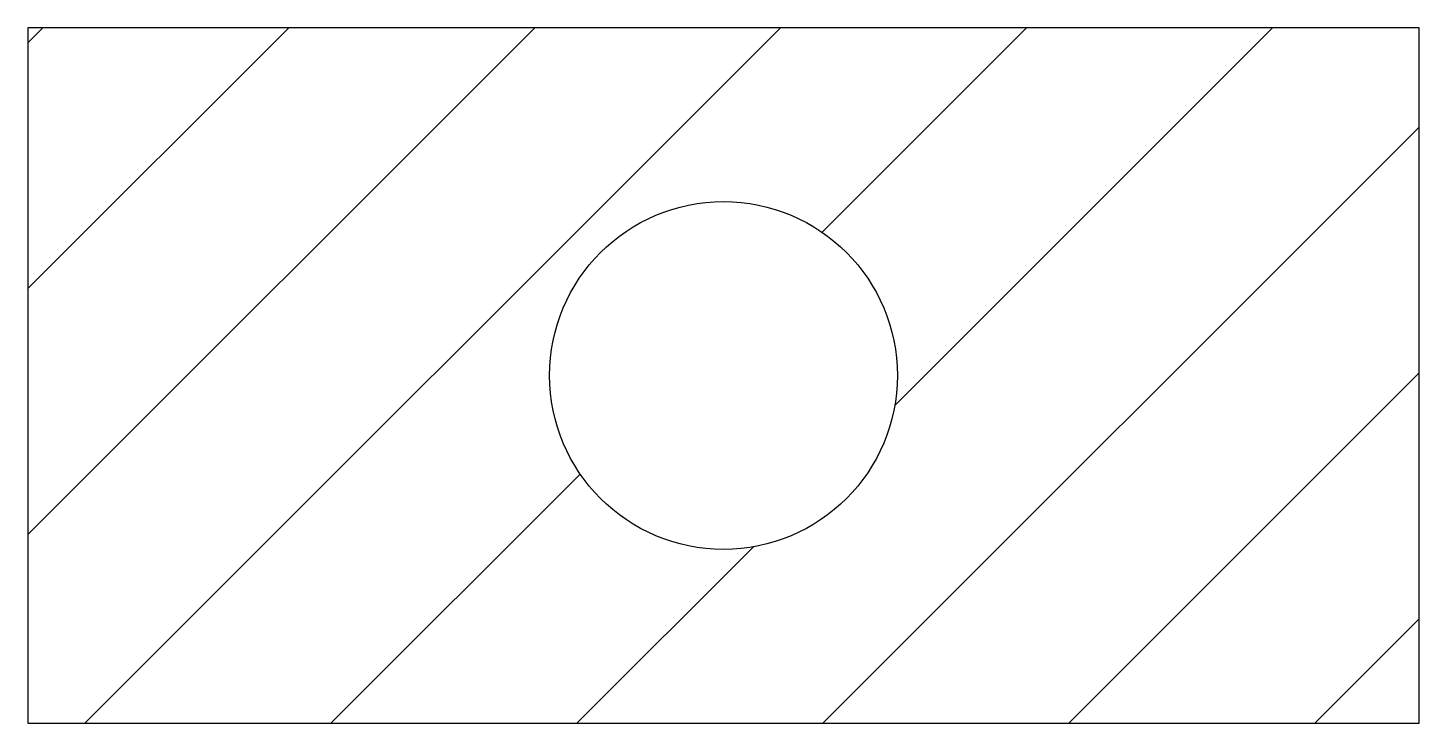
# Model space of a CAD drawing. Extents: x 0 to 0.5, y 0 to 0.25.
import ezdxf

# ---------------------------------------------------------------- set-up
doc = ezdxf.new("R2010")
doc.units = 0
doc.header["$MEASUREMENT"] = 0
doc.layers.get('0').update_dxf_attribs({"linetype": 'CONTINUOUS'})

msp = doc.modelspace()

# ---------------------------------------------------------------- linework, layer by layer
at = {"color": 0}
for p, q in [((0, 0.24462), (0.00538, 0.25)), ((0, 0.15624), (0.09376, 0.25)), ((0, 0.06785), (0.18215, 0.25)), ((0.02054, 0), (0.27054, 0.25)), ((0.28542, 0.17649), (0.35893, 0.25)), ((0.31157, 0.11425), (0.44732, 0.25)), ((0.28571, 0), (0.5, 0.21429)), ((0.37409, 0), (0.5, 0.12591)), ((0.10893, 0), (0.19851, 0.08958)), ((0.19732, 0), (0.26075, 0.06343)), ((0.46248, 0), (0.5, 0.03752))]:
    msp.add_line(p, q, dxfattribs=at)
for p, q in [((0.5, 0.25), (0, 0.25)), ((0, 0.25), (0, 0)), ((0.5, 0), (0.5, 0.25)), ((0, 0), (0.5, 0))]:
    msp.add_line(p, q)
msp.add_circle((0.25, 0.125), 0.0625)

doc.saveas('drawing.dxf')
